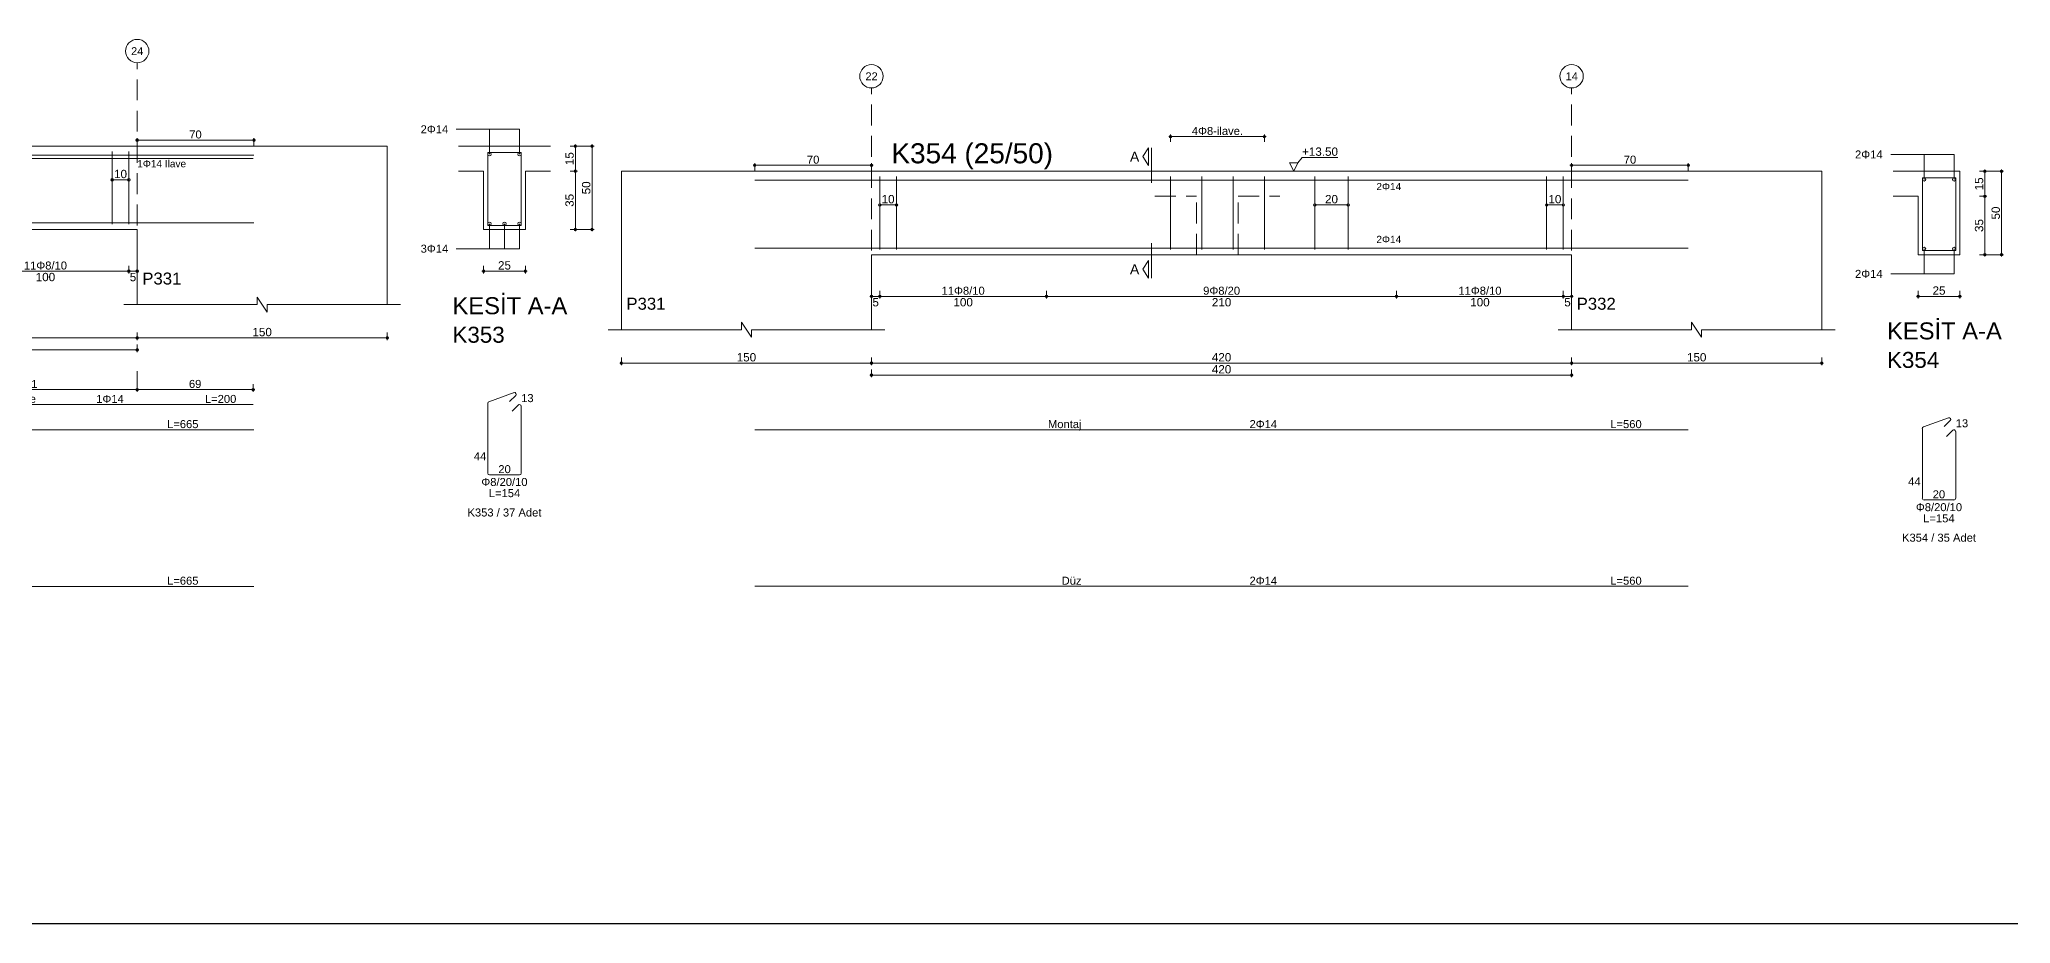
# Model space of a CAD drawing. Header units: millimetres. Extents: x 2232 to 85269, y -3593 to 5869.
# Drawn here: x 57228 to 59002, y -3593 to -2798 of the extents above; entities that cross this region are included whole.
import ezdxf

# ---------------------------------------------------------------- set-up
doc = ezdxf.new("R2010")
doc.units = ezdxf.units.MM
for name, pattern in [('DASHDOT2', [12.7, 6.35, -3.175, 0, -3.175]), ('DASHED4', [18.75, 12.5, -6.25]), ('HIDDEN2', [18.75, 12.5, -6.25])]:
    doc.linetypes.add(name, pattern=pattern)
doc.layers.add('aks', color=251, linetype='DASHDOT2', lineweight=35)
for name, color, linetype in [('Donatı Topl. Uzun. Yazısı', 7, 'Continuous'), ('Donatı Uz. Yazısı', 7, 'Continuous'), ('Donatı Yazısı', 7, 'Continuous'), ('Donatı Çizgisi', 7, 'Continuous'), ('Kiriş', 7, 'Continuous'), ('Standart', 7, 'Continuous'), ('Ölçülendirme', 7, 'Continuous')]:
    doc.layers.add(name, color=color, linetype=linetype)
doc.styles.add('arial_1_18', font='arial.ttf', dxfattribs={"height": 0.2})

# ---------------------------------------------------------------- blocks, each defined once
blk = doc.blocks.new('IDE263Entity7557')
at = {"layer": 'aks', "color": 30, "linetype": 'DASHED4', "lineweight": 5}
for points in [[(24983.5, 2016.8), (24983.5, 2151.8)], [(25508.5, 2016.8), (25508.5, 2151.8)], [(24983.5, 1955.8), (24983.5, 1966.8)], [(25508.5, 1955.8), (25508.5, 1966.8)]]:
    blk.add_lwpolyline(points, dxfattribs=at)
at = {"layer": 'aks', "color": 1, "linetype": 'Continuous', "lineweight": 5}
for centre in [(24983.5, 2158.8), (25508.5, 2158.8)]:
    blk.add_circle(centre, 7, dxfattribs=at)
at = {"layer": 'Donatı Çizgisi', "color": 5, "linetype": 'Continuous', "lineweight": 5}
for points in [[(24913.5, 2096.4), (25578.5, 2096.4)], [(24914, 2094.4), (25114.2, 2094.4)], [(24988.5, 2055), (24988.5, 2098.6)], [(24998.5, 2055), (24998.5, 2098.6)], [(25236, 2055), (25236, 2098.6)], [(25256, 2055), (25256, 2098.6)], [(25377.7, 2094.4), (25578, 2094.4)], [(25493.5, 2055), (25493.5, 2098.6)], [(25503.5, 2055), (25503.5, 2098.6)], [(25718.8, 2054.3), (25718.8, 2097.9)], [(25718.8, 2097.9), (25738.8, 2097.9)], [(25738.8, 2054.3), (25738.8, 2097.9)], [(24913.5, 2055.8), (25578.5, 2055.8)], [(25718.8, 2054.3), (25738.8, 2054.3)], [(25719.5, 1948.5), (25734.5, 1954)], [(25731.9, 1948.7), (25735.6, 1952.3)], [(24914, 1946.8), (25114.2, 1946.8)], [(25377.7, 1946.8), (25578, 1946.8)], [(25718.8, 1905.7), (25718.8, 1947.6)], [(25733.3, 1942.8), (25737.1, 1946.6)], [(25738.8, 1905.7), (25738.8, 1945.8)], [(24913.5, 1931.7), (25578.5, 1931.7)], [(25719.8, 1904.7), (25737.8, 1904.7)], [(24913.5, 1837.8), (25578.5, 1837.8)]]:
    blk.add_lwpolyline(points, dxfattribs=at)
for centre in [(25719.8, 2096.9), (25737.8, 2096.9), (25719.8, 2055.3), (25728.8, 2055.3), (25737.8, 2055.3)]:
    blk.add_circle(centre, 1, dxfattribs=at)
for centre, start, end in [((25734.8, 1953), 315, 110), ((25719.8, 1947.6), 110, 180), ((25737.8, 1945.8), 0, 135), ((25719.8, 1905.7), 180, 270), ((25737.8, 1905.7), 270, 0)]:
    blk.add_arc(centre, 1.02, start, end, dxfattribs=at)
at = {"layer": 'Kiriş', "color": 1, "linetype": 'Continuous', "lineweight": 5}
for points in [[(24833.5, 2006.8), (24833.5, 2101.8)], [(24833.5, 2101.8), (25658.5, 2101.8)], [(25658.5, 2006.8), (25658.5, 2101.8)], [(25701.3, 2101.8), (25756.3, 2101.8)], [(25701.3, 2086.8), (25716.3, 2086.8)], [(25716.3, 2051.8), (25716.3, 2086.8)], [(25741.3, 2086.8), (25756.3, 2086.8)], [(25741.3, 2051.8), (25741.3, 2086.8)], [(24983.5, 2051.8), (25508.5, 2051.8)], [(24983.5, 2006.8), (24983.5, 2051.8)], [(25508.5, 2006.8), (25508.5, 2051.8)], [(25716.3, 2051.8), (25741.3, 2051.8)], [(24911.5, 2002.3), (24905.5, 2011.3)], [(24905.5, 2006.8), (24905.5, 2011.3)], [(25586.5, 2002.3), (25580.5, 2011.3)], [(25580.5, 2006.8), (25580.5, 2011.3)], [(24825.5, 2006.8), (24905.5, 2006.8)], [(24911.5, 2006.8), (24991.5, 2006.8)], [(24911.5, 2002.3), (24911.5, 2006.8)], [(25500.5, 2006.8), (25580.5, 2006.8)], [(25586.5, 2006.8), (25666.5, 2006.8)], [(25586.5, 2002.3), (25586.5, 2006.8)]]:
    blk.add_lwpolyline(points, dxfattribs=at)
at = {"layer": 'Ölçülendirme', "color": 1, "linetype": 'Continuous', "lineweight": 5}
for points in [[(24912.5, 2105.4), (24984.5, 2105.4)], [(24913.5, 2102.1), (24913.5, 2106.6)], [(24983.5, 2102.1), (24983.5, 2106.6)], [(25188.2, 2110.5), (25191.7, 2115.8)], [(25191.7, 2105.3), (25188.2, 2110.5)], [(25191.7, 2105.3), (25191.7, 2115.8)], [(25193.5, 2094.8), (25193.5, 2115.8)], [(25299.7, 2101.8), (25297.2, 2106.8)], [(25297.2, 2106.8), (25302.2, 2106.8)], [(25302.2, 2106.8), (25299.7, 2101.8)], [(25302.2, 2106.8), (25304.7, 2110.1)], [(25304.7, 2110.1), (25326.3, 2110.1)], [(25507.5, 2105.4), (25579.5, 2105.4)], [(25508.5, 2102.1), (25508.5, 2106.6)], [(25578.5, 2102.1), (25578.5, 2106.6)], [(25699.8, 2111.9), (25737.8, 2111.9)], [(25719.8, 2096.9), (25719.8, 2111.9)], [(25737.8, 2096.9), (25737.8, 2111.9)], [(25299.7, 2101.8), (25299.7, 2101.8)], [(25768.1, 2101.8), (25782.6, 2101.8)], [(25771.3, 2050.8), (25771.3, 2102.8)], [(25781.3, 2050.8), (25781.3, 2102.8)], [(24988.5, 2081.6), (24998.5, 2081.6)], [(25236, 2081.6), (25256, 2081.6)], [(25493.5, 2081.6), (25503.5, 2081.6)], [(25768.1, 2086.8), (25772.6, 2086.8)], [(25193.5, 2037.8), (25193.5, 2058.8)], [(25188.2, 2043), (25191.7, 2048.3)], [(25191.7, 2037.8), (25191.7, 2048.3)], [(25719.8, 2040.3), (25719.8, 2055.3)], [(25728.8, 2040.3), (25728.8, 2055.3)], [(25737.8, 2040.3), (25737.8, 2055.3)], [(25768.1, 2051.8), (25782.6, 2051.8)], [(25191.7, 2037.8), (25188.2, 2043)], [(25699.8, 2040.3), (25737.8, 2040.3)], [(24982.5, 2026.8), (25509.5, 2026.8)], [(24983.5, 2025.5), (24983.5, 2030)], [(24988.5, 2025.5), (24988.5, 2030)], [(25088.5, 2025.5), (25088.5, 2030)], [(25403.5, 2025.5), (25403.5, 2030)], [(25503.5, 2025.5), (25503.5, 2030)], [(25508.5, 2025.5), (25508.5, 2030)], [(25715.3, 2026.8), (25742.3, 2026.8)], [(25716.3, 2025.5), (25716.3, 2030)], [(25741.3, 2025.5), (25741.3, 2030)], [(24832.5, 1986.8), (25659.5, 1986.8)], [(24833.5, 1985.5), (24833.5, 1990)], [(24983.5, 1985.5), (24983.5, 1990)], [(25508.5, 1985.5), (25508.5, 1990)], [(25658.5, 1985.5), (25658.5, 1990)], [(24982.5, 1979.6), (25509.5, 1979.6)], [(24983.5, 1978.3), (24983.5, 1982.8)], [(25508.5, 1978.3), (25508.5, 1982.8)], [(24913, 1955.8), (24984.5, 1955.8)], [(24914, 1954.5), (24914, 1959)], [(24982.5, 1955.8), (25115.2, 1955.8)], [(24983.5, 1954.5), (24983.5, 1959)], [(24983.5, 1954.5), (24983.5, 1959)], [(25114.2, 1954.5), (25114.2, 1959)], [(25376.7, 1955.8), (25509.5, 1955.8)], [(25377.7, 1954.5), (25377.7, 1959)], [(25507.5, 1955.8), (25579, 1955.8)], [(25508.5, 1954.5), (25508.5, 1959)], [(25508.5, 1954.5), (25508.5, 1959)], [(25578, 1954.5), (25578, 1959)]]:
    blk.add_lwpolyline(points, dxfattribs=at)
for centre in [(24913.5, 2105.4), (24983.5, 2105.4), (25508.5, 2105.4), (25578.5, 2105.4), (25771.3, 2101.8), (25781.3, 2101.8), (24988.5, 2081.6), (24998.5, 2081.6), (25236, 2081.6), (25256, 2081.6), (25493.5, 2081.6), (25503.5, 2081.6), (25771.3, 2086.8), (25771.3, 2051.8), (25781.3, 2051.8), (24983.5, 2026.8), (24988.5, 2026.8), (24988.5, 2026.8), (25088.5, 2026.8), (25088.5, 2026.8), (25403.5, 2026.8), (25403.5, 2026.8), (25503.5, 2026.8), (25503.5, 2026.8), (25508.5, 2026.8), (25716.3, 2026.8), (25741.3, 2026.8), (24833.5, 1986.8), (24983.5, 1986.8), (24983.5, 1986.8), (25508.5, 1986.8), (25508.5, 1986.8), (25658.5, 1986.8), (24983.5, 1979.6), (25508.5, 1979.6), (24914, 1955.8), (24983.5, 1955.8), (24983.5, 1955.8), (25114.2, 1955.8), (25377.7, 1955.8), (25508.5, 1955.8), (25508.5, 1955.8), (25578, 1955.8)]:
    blk.add_circle(centre, 0.75, dxfattribs=at)
at = {"layer": 'aks', "color": 1, "linetype": 'Continuous', "lineweight": 5, "style": 'arial_1_18'}
for s, p in [('29', (24979.8, 2156.4)), ('24', (25504.8, 2156.4))]:
    blk.add_text(s, height=4.73, dxfattribs=at).set_placement(p)
at = {"layer": 'Donatı Topl. Uzun. Yazısı', "color": 1, "linetype": 'Continuous', "lineweight": 5, "style": 'arial_1_18'}
for s, p in [('L=200', (25085.4, 1947.8)), ('L=200', (25549.1, 1947.8)), ('L=665', (25526.4, 1932.7)), ('L=154', (25719.4, 1891.3)), ('L=665', (25526.4, 1838.8))]:
    blk.add_text(s, height=4.8, dxfattribs=at).set_placement(p)
at = {"layer": 'Donatı Uz. Yazısı', "color": 1, "linetype": 'Continuous', "lineweight": 5, "style": 'arial_1_18'}
for s, p in [('13', (25738.8, 1948.3)), ('44', (25710.4, 1913.4)), ('20', (25725.1, 1905.7))]:
    blk.add_text(s, height=4.8, dxfattribs=at).set_placement(p)
at = {"layer": 'Donatı Yazısı', "color": 5, "linetype": 'Continuous', "lineweight": 5, "style": 'arial_1_18'}
for s, height, p in [('2Φ14', 4.8, (25678.5, 2109.5)), ('1Φ14 İlave', 4.32, (24954.2, 2089.1)), ('1Φ14 İlave', 4.32, (25508.5, 2089.1)), ('3Φ14', 4.8, (25678.5, 2037.9)), ('1Φ14', 4.8, (25020.1, 1947.8)), ('1Φ14', 4.8, (25483.9, 1947.8)), ('2Φ14', 4.8, (25265.9, 1932.7)), ('Φ8/20/10', 4.8, (25714.9, 1898)), ('K353 / 37 Adet', 4.8, (25706.6, 1879.7)), ('3Φ14', 4.8, (25265.9, 1838.8))]:
    blk.add_text(s, height=height, dxfattribs=at).set_placement(p)
for s, p in [('2Φ14', (25272.9, 2090.5)), ('3Φ14', (25272.9, 2058.8))]:
    blk.add_text(s, height=4.32, rotation=360, dxfattribs=at).set_placement(p)
at = {"layer": 'Donatı Yazısı', "color": 1, "linetype": 'Continuous', "lineweight": 5, "style": 'arial_1_18'}
for s, p in [('İlave', (24969.9, 1947.8)), ('İlave', (25433.6, 1947.8)), ('Montaj', (25126.1, 1932.7)), ('Düz', (25134.3, 1838.8))]:
    blk.add_text(s, height=4.8, dxfattribs=at).set_placement(p)
at = {"layer": 'Kiriş', "color": 1, "linetype": 'Continuous', "lineweight": 5, "style": 'arial_1_18'}
for s, height, p in [('K353 (25/50)', 12, (24995.5, 2106.6)), ('P330', 7.2, (24836.5, 2018.8)), ('P331', 7.2, (25511.5, 2018.8)), ('KESİT A-A', 10.2, (25697.6, 2001)), ('K353', 9.6, (25697.6, 1983.9))]:
    blk.add_text(s, height=height, dxfattribs=at).set_placement(p)
at = {"layer": 'Ölçülendirme', "color": 1, "linetype": 'Continuous', "lineweight": 5, "style": 'arial_1_18'}
for s, height, p in [('70', 4.8, (24944.7, 2106.4)), ('A', 5.95, (25180.6, 2107.6)), ('+13.50', 5, (25304.7, 2111.1)), ('70', 4.8, (25539.7, 2106.4)), ('A', 5.95, (25180.6, 2040.1)), ('5', 5, (24984, 2020.8)), ('100', 5, (25032.6, 2020.8)), ('315', 5, (25240.1, 2020.8)), ('100', 5, (25447.6, 2020.8)), ('5', 5, (25504, 2020.8)), ('25', 5, (25724.9, 2027.8)), ('150', 5, (24902.6, 1987.8)), ('525', 5, (25240.1, 1987.8)), ('150', 5, (25577.6, 1987.8)), ('525', 5, (25240.1, 1980.6))]:
    blk.add_text(s, height=height, dxfattribs=at).set_placement(p)
for s, rotation, p in [('15', 90, (25770.3, 2090.4)), ('10', 360, (24989.6, 2082.6)), ('20', 360, (25242.1, 2082.6)), ('10', 360, (25494.6, 2082.6)), ('35', 90, (25770.3, 2065.4)), ('50', 90, (25780.3, 2072.9))]:
    blk.add_text(s, height=5, rotation=rotation, dxfattribs=at).set_placement(p)
at = {"layer": 'Ölçülendirme', "color": 5, "linetype": 'Continuous', "lineweight": 5, "style": 'arial_1_18'}
for s, p in [('11Φ8/10', (25025.5, 2027.8)), ('15Φ8/20', (25233, 2027.8)), ('11Φ8/10', (25440.5, 2027.8)), ('69', (24945, 1956.8)), ('131', (25043.3, 1956.8)), ('131', (25437.5, 1956.8)), ('69', (25539.5, 1956.8))]:
    blk.add_text(s, height=4.8, dxfattribs=at).set_placement(p)
blk = doc.blocks.new('IDE263Entity7558')
at = {"layer": 'aks', "color": 30, "linetype": 'DASHED4', "lineweight": 5}
for points in [[(25948.9, 2001.7), (25948.9, 2136.7)], [(26368.9, 2001.7), (26368.9, 2136.7)]]:
    blk.add_lwpolyline(points, dxfattribs=at)
at = {"layer": 'aks', "color": 1, "linetype": 'Continuous', "lineweight": 5}
for centre in [(25948.9, 2143.7), (26368.9, 2143.7)]:
    blk.add_circle(centre, 7, dxfattribs=at)
at = {"layer": 'Donatı Çizgisi', "color": 5, "linetype": 'Continuous', "lineweight": 5}
for points in [[(25878.9, 2081.3), (26438.9, 2081.3)], [(25953.9, 2039.9), (25953.9, 2083.5)], [(25963.9, 2039.9), (25963.9, 2083.5)], [(26128.3, 2039.9), (26128.3, 2083.5)], [(26147.1, 2039.9), (26147.1, 2083.5)], [(26165.8, 2039.9), (26165.8, 2083.5)], [(26184.6, 2039.9), (26184.6, 2083.5)], [(26214.9, 2039.9), (26214.9, 2083.5)], [(26234.9, 2039.9), (26234.9, 2083.5)], [(26353.9, 2039.9), (26353.9, 2083.5)], [(26363.9, 2039.9), (26363.9, 2083.5)], [(26579.3, 2039.2), (26579.3, 2082.8)], [(26579.3, 2082.8), (26599.3, 2082.8)], [(26599.3, 2039.2), (26599.3, 2082.8)], [(25878.9, 2040.7), (26438.9, 2040.7)], [(26579.3, 2039.2), (26599.3, 2039.2)], [(25878.9, 1931.7), (26438.9, 1931.7)], [(26579.3, 1890.6), (26579.3, 1932.5)], [(26579.9, 1933.4), (26594.9, 1938.9)], [(26592.4, 1933.6), (26596, 1937.2)], [(26593.7, 1927.7), (26597.5, 1931.5)], [(26599.3, 1890.6), (26599.3, 1930.7)], [(26580.3, 1889.6), (26598.2, 1889.6)], [(25878.9, 1837.9), (26438.9, 1837.9)]]:
    blk.add_lwpolyline(points, dxfattribs=at)
for centre in [(26580.3, 2081.8), (26598.3, 2081.8), (26580.3, 2040.2), (26598.3, 2040.2)]:
    blk.add_circle(centre, 1, dxfattribs=at)
for centre, start, end in [((26580.3, 1932.5), 110, 180), ((26595.3, 1937.9), 315, 110), ((26598.2, 1930.7), 0, 135), ((26580.3, 1890.6), 180, 270), ((26598.2, 1890.6), 270, 0)]:
    blk.add_arc(centre, 1.02, start, end, dxfattribs=at)
at = {"layer": 'Kiriş', "color": 1, "linetype": 'Continuous', "lineweight": 5}
for points in [[(25798.9, 2086.7), (26518.9, 2086.7)], [(25798.9, 1991.7), (25798.9, 2086.7)], [(26518.9, 1991.7), (26518.9, 2086.7)], [(26561.8, 2086.7), (26601.8, 2086.7)], [(26601.8, 2036.7), (26601.8, 2086.7)], [(26561.8, 2071.7), (26576.8, 2071.7)], [(26576.8, 2036.7), (26576.8, 2071.7)], [(25948.9, 2036.7), (26368.9, 2036.7)], [(25948.9, 1991.7), (25948.9, 2036.7)], [(26368.9, 1991.7), (26368.9, 2036.7)], [(26576.8, 2036.7), (26601.8, 2036.7)], [(25790.9, 1991.7), (25870.9, 1991.7)], [(25876.9, 1987.2), (25870.9, 1996.2)], [(25870.9, 1991.7), (25870.9, 1996.2)], [(25876.9, 1991.7), (25956.9, 1991.7)], [(25876.9, 1987.2), (25876.9, 1991.7)], [(26360.9, 1991.7), (26440.9, 1991.7)], [(26446.9, 1987.2), (26440.9, 1996.2)], [(26440.9, 1991.7), (26440.9, 1996.2)], [(26446.9, 1991.7), (26526.9, 1991.7)], [(26446.9, 1987.2), (26446.9, 1991.7)]]:
    blk.add_lwpolyline(points, dxfattribs=at)
at = {"layer": 'Ölçülendirme', "color": 1, "linetype": 'Continuous', "lineweight": 5}
for points in [[(26127.3, 2107.5), (26185.6, 2107.5)], [(26128.3, 2104.3), (26128.3, 2108.8)], [(26184.6, 2104.3), (26184.6, 2108.8)], [(26111.7, 2095.5), (26115.2, 2100.7)], [(26115.2, 2090.2), (26111.7, 2095.5)], [(26115.2, 2090.2), (26115.2, 2100.7)], [(26116.9, 2079.7), (26116.9, 2100.7)], [(26204.7, 2091.7), (26207.2, 2095)], [(26207.2, 2095), (26228.7, 2095)], [(26560.3, 2096.8), (26598.3, 2096.8)], [(26580.3, 2081.8), (26580.3, 2096.8)], [(26598.3, 2081.8), (26598.3, 2096.8)], [(25877.9, 2090.3), (25949.9, 2090.3)], [(25878.9, 2087.1), (25878.9, 2091.6)], [(25948.9, 2087.1), (25948.9, 2091.6)], [(26202.2, 2086.7), (26199.7, 2091.7)], [(26199.7, 2091.7), (26204.7, 2091.7)], [(26204.7, 2091.7), (26202.2, 2086.7)], [(26202.2, 2086.7), (26202.2, 2086.7)], [(26367.9, 2090.3), (26439.9, 2090.3)], [(26368.9, 2087.1), (26368.9, 2091.6)], [(26438.9, 2087.1), (26438.9, 2091.6)], [(26613.5, 2086.7), (26628, 2086.7)], [(26616.8, 2035.7), (26616.8, 2087.7)], [(26626.8, 2035.7), (26626.8, 2087.7)], [(26613.5, 2071.7), (26618, 2071.7)], [(25953.9, 2066.5), (25963.9, 2066.5)], [(26214.9, 2066.5), (26234.9, 2066.5)], [(26353.9, 2066.5), (26363.9, 2066.5)], [(26116.9, 2022.7), (26116.9, 2043.7)], [(26580.3, 2025.2), (26580.3, 2040.2)], [(26598.3, 2025.2), (26598.3, 2040.2)], [(26613.5, 2036.7), (26628, 2036.7)], [(26111.7, 2028), (26115.2, 2033.2)], [(26115.2, 2022.7), (26111.7, 2028)], [(26115.2, 2022.7), (26115.2, 2033.2)], [(26560.3, 2025.2), (26598.3, 2025.2)], [(25947.9, 2011.7), (26369.9, 2011.7)], [(25948.9, 2010.5), (25948.9, 2015)], [(25953.9, 2010.5), (25953.9, 2015)], [(26053.9, 2010.5), (26053.9, 2015)], [(26263.9, 2010.5), (26263.9, 2015)], [(26363.9, 2010.5), (26363.9, 2015)], [(26368.9, 2010.5), (26368.9, 2015)], [(26575.8, 2011.7), (26602.8, 2011.7)], [(26576.8, 2010.5), (26576.8, 2015)], [(26601.8, 2010.5), (26601.8, 2015)], [(25798.9, 1970.5), (25798.9, 1975)], [(25948.9, 1970.5), (25948.9, 1975)], [(26368.9, 1970.5), (26368.9, 1975)], [(26518.9, 1970.5), (26518.9, 1975)], [(25797.9, 1971.7), (26519.9, 1971.7)], [(25947.9, 1964.5), (26369.9, 1964.5)], [(25948.9, 1963.3), (25948.9, 1967.8)], [(26368.9, 1963.3), (26368.9, 1967.8)]]:
    blk.add_lwpolyline(points, dxfattribs=at)
at = {"layer": 'Ölçülendirme', "color": 1, "linetype": 'HIDDEN2', "lineweight": 5}
for points in [[(26118.9, 2086.7), (26193.9, 2086.7)], [(26118.9, 2071.7), (26143.9, 2071.7)], [(26143.9, 2036.7), (26143.9, 2071.7)], [(26168.9, 2036.7), (26168.9, 2071.7)], [(26168.9, 2071.7), (26193.9, 2071.7)], [(26143.9, 2036.7), (26168.9, 2036.7)]]:
    blk.add_lwpolyline(points, dxfattribs=at)
at = {"layer": 'Ölçülendirme', "color": 1, "linetype": 'Continuous', "lineweight": 5}
for centre in [(26128.3, 2107.5), (26184.6, 2107.5), (25878.9, 2090.3), (25948.9, 2090.3), (26368.9, 2090.3), (26438.9, 2090.3), (26616.8, 2086.7), (26626.8, 2086.7), (26616.8, 2071.7), (25953.9, 2066.5), (25963.9, 2066.5), (26214.9, 2066.5), (26234.9, 2066.5), (26353.9, 2066.5), (26363.9, 2066.5), (26616.8, 2036.7), (26626.8, 2036.7), (25948.9, 2011.7), (25953.9, 2011.7), (25953.9, 2011.7), (26053.9, 2011.7), (26053.9, 2011.7), (26263.9, 2011.7), (26263.9, 2011.7), (26363.9, 2011.7), (26363.9, 2011.7), (26368.9, 2011.7), (26576.8, 2011.7), (26601.8, 2011.7), (25798.9, 1971.7), (25948.9, 1971.7), (25948.9, 1971.7), (25948.9, 1964.5), (26368.9, 1971.7), (26368.9, 1971.7), (26368.9, 1964.5), (26518.9, 1971.7)]:
    blk.add_circle(centre, 0.75, dxfattribs=at)
at = {"layer": 'aks', "color": 1, "linetype": 'Continuous', "lineweight": 5, "style": 'arial_1_18'}
for s, p in [('22', (25945.3, 2141.3)), ('14', (26365.3, 2141.3))]:
    blk.add_text(s, height=4.73, dxfattribs=at).set_placement(p)
at = {"layer": 'Donatı Topl. Uzun. Yazısı', "color": 1, "linetype": 'Continuous', "lineweight": 5, "style": 'arial_1_18'}
for s, p in [('L=560', (26392.1, 1932.7)), ('L=154', (26579.8, 1876.2)), ('L=560', (26392.1, 1838.8))]:
    blk.add_text(s, height=4.8, dxfattribs=at).set_placement(p)
at = {"layer": 'Donatı Uz. Yazısı', "color": 1, "linetype": 'Continuous', "lineweight": 5, "style": 'arial_1_18'}
for s, p in [('13', (26599.3, 1933.2)), ('44', (26570.8, 1898.3)), ('20', (26585.5, 1890.6))]:
    blk.add_text(s, height=4.8, dxfattribs=at).set_placement(p)
at = {"layer": 'Donatı Yazısı', "color": 5, "linetype": 'Continuous', "lineweight": 5, "style": 'arial_1_18'}
for s, p in [('2Φ14', (26538.9, 2094.4)), ('2Φ14', (26538.9, 2022.8)), ('2Φ14', (26175.7, 1932.7)), ('Φ8/20/10', (26575.4, 1882.9)), ('K354 / 35 Adet', (26567.1, 1864.6)), ('2Φ14', (26175.7, 1838.8))]:
    blk.add_text(s, height=4.8, dxfattribs=at).set_placement(p)
for p in [(26251.8, 2075.4), (26251.8, 2043.7)]:
    blk.add_text('2Φ14', height=4.32, rotation=360, dxfattribs=at).set_placement(p)
at = {"layer": 'Donatı Yazısı', "color": 1, "linetype": 'Continuous', "lineweight": 5, "style": 'arial_1_18'}
for s, p in [('Montaj', (26054.8, 1932.7)), ('Düz', (26063, 1838.8))]:
    blk.add_text(s, height=4.8, dxfattribs=at).set_placement(p)
at = {"layer": 'Kiriş', "color": 1, "linetype": 'Continuous', "lineweight": 5, "style": 'arial_1_18'}
for s, height, p in [('K354 (25/50)', 12, (25960.9, 2091.5)), ('P331', 7.2, (25801.9, 2003.7)), ('P332', 7.2, (26371.9, 2003.7)), ('KESİT A-A', 10.2, (26558.1, 1985.9)), ('K354', 9.6, (26558.1, 1968.8))]:
    blk.add_text(s, height=height, dxfattribs=at).set_placement(p)
at = {"layer": 'Ölçülendirme', "color": 5, "linetype": 'Continuous', "lineweight": 5, "style": 'arial_1_18'}
for s, p in [('4Φ8-ilave.', (26141.1, 2108.5)), ('11Φ8/10', (25991, 2012.7)), ('9Φ8/20', (26147.9, 2012.7)), ('11Φ8/10', (26301, 2012.7))]:
    blk.add_text(s, height=4.8, dxfattribs=at).set_placement(p)
at = {"layer": 'Ölçülendirme', "color": 1, "linetype": 'Continuous', "lineweight": 5, "style": 'arial_1_18'}
for s, height, p in [('70', 4.8, (25910.2, 2091.3)), ('A', 5.95, (26104, 2092.5)), ('+13.50', 5, (26207.2, 2096)), ('70', 4.8, (26400.2, 2091.3)), ('A', 5.95, (26104, 2025)), ('5', 5, (25949.5, 2005.7)), ('100', 5, (25998.1, 2005.7)), ('210', 5, (26153.1, 2005.7)), ('100', 5, (26308.1, 2005.7)), ('5', 5, (26364.5, 2005.7)), ('25', 5, (26585.4, 2012.7)), ('150', 5, (25868.1, 1972.7)), ('420', 5, (26153.1, 1972.7)), ('150', 5, (26438.1, 1972.7)), ('420', 5, (26153.1, 1965.5))]:
    blk.add_text(s, height=height, dxfattribs=at).set_placement(p)
for s, rotation, p in [('15', 90, (26615.8, 2075.3)), ('10', 360, (25955, 2067.5)), ('20', 360, (26221, 2067.5)), ('10', 360, (26355, 2067.5)), ('35', 90, (26615.8, 2050.3)), ('50', 90, (26625.8, 2057.8))]:
    blk.add_text(s, height=5, rotation=rotation, dxfattribs=at).set_placement(p)

msp = doc.modelspace()

# ---------------------------------------------------------------- linework, layer by layer
msp.add_line((3332.4, -3593.4), (85269.2, -3593.4))

# ---------------------------------------------------------------- block references
at = {"layer": 'Standart', "xscale": 1.5, "yscale": 1.5, "zscale": 1.5}
for name in ['IDE263Entity7557', 'IDE263Entity7558']:
    msp.add_blockref(name, (19053.7, -6046.8), dxfattribs=at)

doc.saveas('drawing.dxf')
